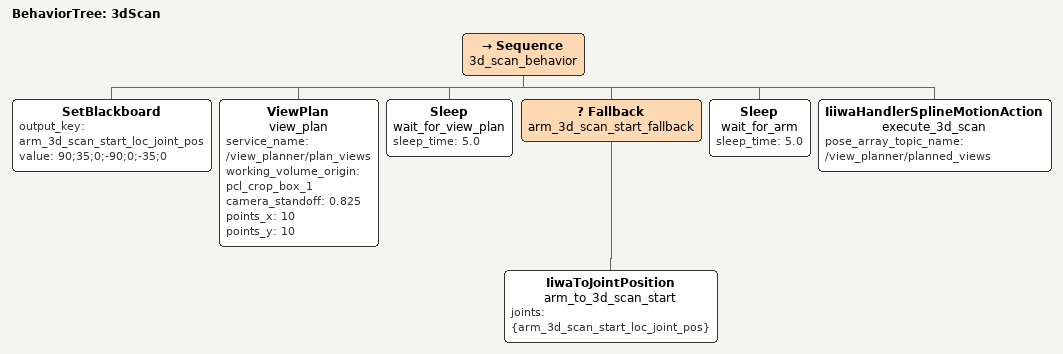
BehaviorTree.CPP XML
<root BTCPP_format="4" >
  <BehaviorTree ID="3dScan">
    <Sequence name="3d_scan_behavior">
      <!-- Set targets to the blackboard -->
      <SetBlackboard output_key="arm_3d_scan_start_loc_joint_pos" value="90;35;0;-90;0;-35;0"/>
      <!-- Plan camera poses -->
      <ViewPlan name="view_plan"
        service_name="/view_planner/plan_views"
        working_volume_origin="pcl_crop_box_1"
        camera_standoff="0.825"
        points_x="10"
        points_y="10">
      </ViewPlan>
      <Sleep name="wait_for_view_plan" sleep_time="5.0"/>
      <!-- Put the arm in position ready for 3D scanning -->
      <Fallback name="arm_3d_scan_start_fallback">
        <IiwaToJointPosition name="arm_to_3d_scan_start" joints="{arm_3d_scan_start_loc_joint_pos}"/>
      </Fallback>
      <Sleep name="wait_for_arm" sleep_time="5.0"/>
      <!-- Initial attempt using MoveIt -->
      <!-- Maybe something here to have a person validate the plan-->
      <!-- Execute the camera poses -->
      <!-- Using KUKA SmartServo -->
      <IiiwaHandlerSplineMotionAction name="execute_3d_scan" pose_array_topic_name="/view_planner/planned_views"/>
    </Sequence>
  </BehaviorTree>
</root>
